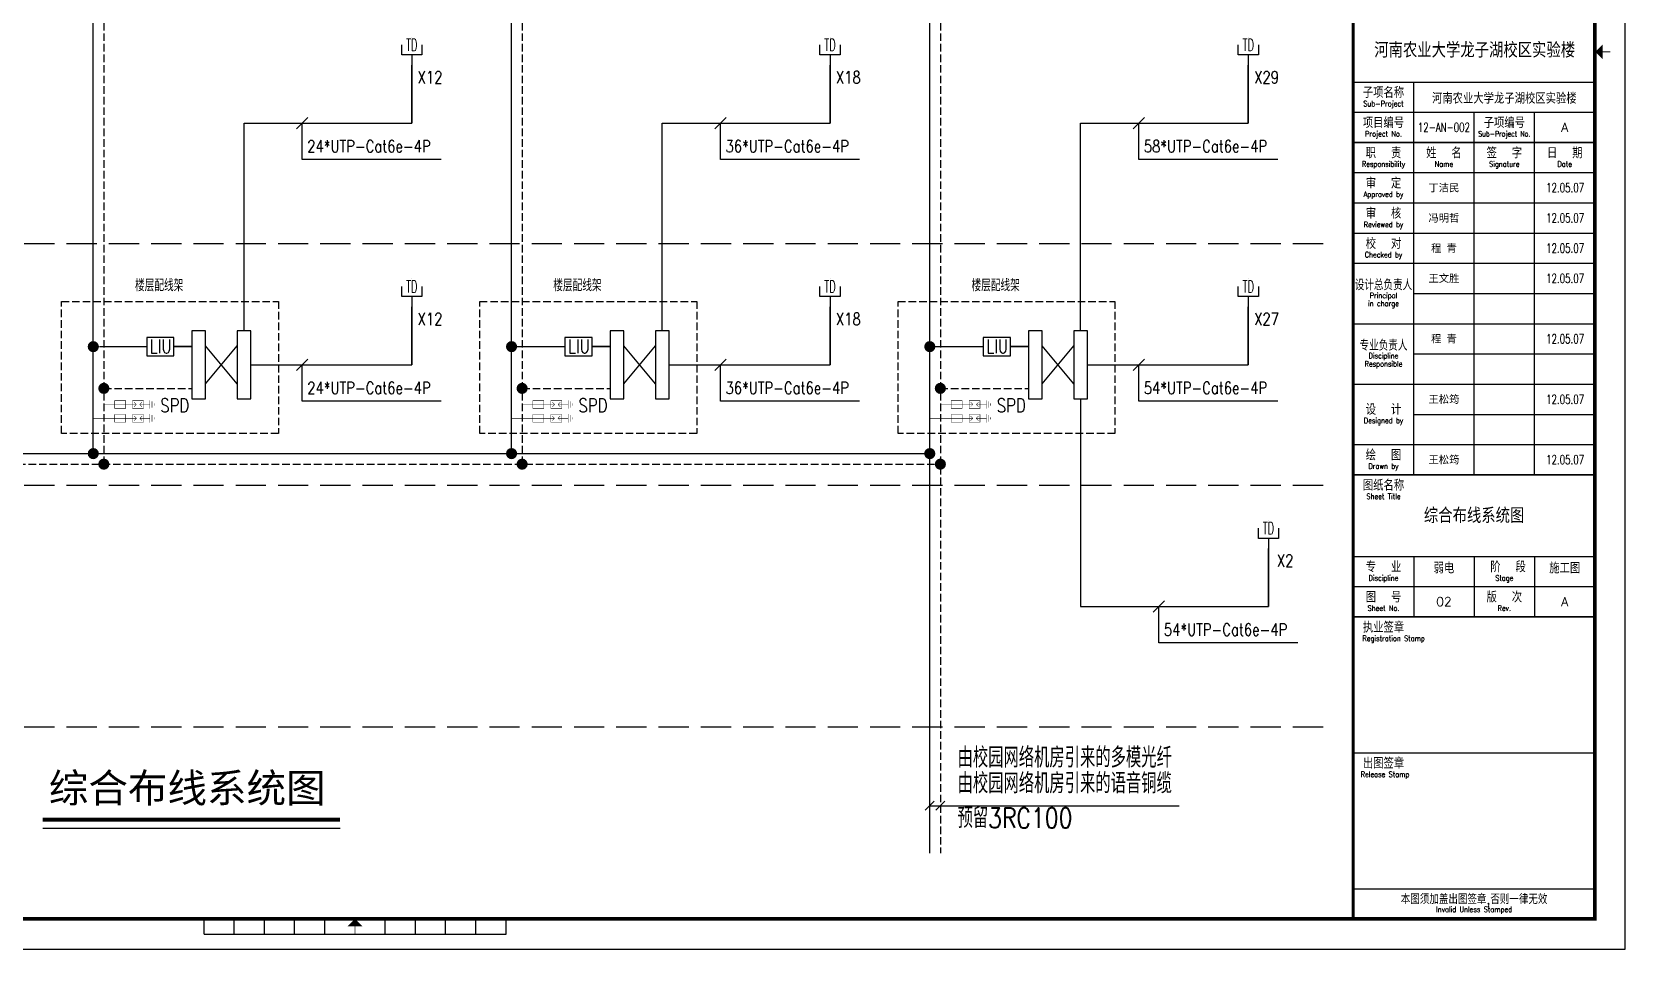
# Model space of a CAD drawing. Extents: x 913510 to 997610, y -270398 to 254224.
# Drawn here: x 944861 to 997610, y 54597 to 84957 of the extents above; entities that cross this region are included whole.
import ezdxf
from ezdxf.enums import TextEntityAlignment as Align

# ---------------------------------------------------------------- set-up
doc = ezdxf.new("R2010")
doc.units = 0
doc.header["$LTSCALE"] = 1000
doc.header["$MEASUREMENT"] = 0
doc.linetypes.add('DASH', pattern=[0.35, 0.25, -0.1])
for name, color, linetype in [('00-EQUIP', 3, 'Continuous'), ('00-WIRE-4', 6, 'Continuous'), ('ELEMENT', 3, 'Continuous'), ('EQUIP-箱柜', 3, 'Continuous'), ('SM', 2, 'Continuous'), ('图框', 139, 'Continuous'), ('电气-文字', 4, 'Continuous'), ('电气-设备标注', 4, 'Continuous'), ('电气说明', 2, 'Continuous'), ('线路', 6, 'Continuous')]:
    doc.layers.add(name, color=color, linetype=linetype)
doc.styles.add('-宋体', font='', dxfattribs={"width": 0.8})
doc.styles.add('_COMPLEX', font='COMPLEX.shx', dxfattribs={"width": 0.5})
doc.styles.add('cyq', font='SIMPLEX.shx', dxfattribs={"width": 0.7, "height": 300, "bigfont": 'china3.shx'})
doc.styles.get("Standard").update_dxf_attribs({"font": 'simhei.ttf'})
doc.styles.add('TKZ1_tjhts.shx', font='tjromant.shx', dxfattribs={"bigfont": 'tjhts.shx'})
doc.styles.add('TKZ2_tjkts.shx', font='tjromant.shx', dxfattribs={"bigfont": 'tjkts.shx'})
doc.styles.add('车', font='simhei.ttf')
doc.styles.get('-宋体').set_extended_font_data('SimSun')

# ---------------------------------------------------------------- blocks, each defined once
blk = doc.blocks.new('_LINKPT1')
at = {"color": 0}
blk.add_line((0, 0), (0, 0), dxfattribs=at)
blk = doc.blocks.new('IO37IMB6')
for p, q in [((-0.5, 0.499), (-0.5, 0.999)), ((0.5, 0.999), (0.5, 0.499)), ((0.5, 0.499), (-0.5, 0.499)), ((0, 0.5), (0, 0))]:
    blk.add_line(p, q)
at = {"xscale": 0.002, "yscale": 0.002, "zscale": 0.002}
for p in [(0, 1.384), (-0.5, 0.499), (0, 0), (0.5, 0.499)]:
    blk.add_blockref('_LINKPT1', p, dxfattribs=at)
at = {"style": '_COMPLEX', "width": 0.6, "flags": 8}
blk.add_attdef('$TEXT$', text='', height=0.6, dxfattribs=at).set_placement((0, 1), align=Align.MIDDLE_CENTER)
at = {"flags": 9}
blk.add_attdef('A', (0, 0), '', height=0.00002, dxfattribs=at)
blk = doc.blocks.new('$element$00000390')
at = {"const_width": 0.0233}
for points in [[(0, 0), (0, -0.375)], [(-0.25, -0.375), (0.25, -0.375)], [(-0.188, -0.5), (0.188, -0.5)], [(-0.062, -0.625), (0.062, -0.625)]]:
    blk.add_lwpolyline(points, dxfattribs=at)
at = {"flags": 9}
blk.add_attdef('S', (0, 0), '', height=0.00000667, dxfattribs=at)
blk = doc.blocks.new('TJAD_TK_A1')
at = {"color": 0}
for p, q in [((1251.38, 643.45), (1331.38, 643.45)), ((1271.38, 513.45), (1271.38, 643.45)), ((1251.38, 633.45), (1331.38, 633.45)), ((1291.38, 513.45), (1291.38, 633.45)), ((1311.38, 513.45), (1311.38, 633.45)), ((1251.38, 613.45), (1331.38, 613.45)), ((1251.38, 603.45), (1331.38, 603.45)), ((1251.38, 593.45), (1331.38, 593.45)), ((1251.38, 583.45), (1331.38, 583.45)), ((1271.38, 573.45), (1331.38, 573.45)), ((1251.38, 563.45), (1331.38, 563.45)), ((1271.38, 553.45), (1331.38, 553.45)), ((1251.38, 543.45), (1331.38, 543.45)), ((1271.38, 533.45), (1331.38, 533.45)), ((1251.38, 523.45), (1331.38, 523.45)), ((1251.38, 486.45), (1331.38, 486.45)), ((1271.38, 486.45), (1271.38, 466.45)), ((1291.38, 486.45), (1291.38, 466.45)), ((1311.38, 486.45), (1311.38, 466.45)), ((1251.38, 476.45), (1331.38, 476.45)), ((1251.38, 421.45), (1331.38, 421.45)), ((1251.38, 376.45), (1331.38, 376.45))]:
    blk.add_line(p, q, dxfattribs=at)
for points, const_width in [([(1251.38, 940.45), (1251.38, 366.45)], 1), ([(1251.38, 623.45), (1331.38, 623.45)], 0.6), ([(1251.38, 513.45), (1331.38, 513.45)], 0.6), ([(1251.38, 466.45), (1331.38, 466.45)], 0.6)]:
    blk.add_lwpolyline(points, dxfattribs=dict(at, const_width=const_width))
at = {"layer": '图框', "color": 0}
for p, q in [((1341.38, 356.45), (1341.38, 950.45)), ((870.88, 361.45), (870.88, 366.45)), ((880.88, 361.45), (880.88, 366.45)), ((890.88, 361.45), (890.88, 366.45)), ((900.88, 361.45), (900.88, 366.45)), ((910.88, 361.45), (910.88, 366.45)), ((930.88, 361.45), (930.88, 366.45)), ((940.88, 361.45), (940.88, 366.45)), ((950.88, 361.45), (950.88, 366.45)), ((960.88, 361.45), (960.88, 366.45)), ((970.88, 361.45), (970.88, 366.45)), ((870.88, 361.45), (970.88, 361.45)), ((500.38, 356.45), (1341.38, 356.45))]:
    blk.add_line(p, q, dxfattribs=at)
at = {"layer": '图框', "color": 0, "const_width": 1.2}
blk.add_lwpolyline([(1331.38, 940.45), (525.38, 940.45), (525.38, 366.45), (1331.38, 366.45)], close=True, dxfattribs=at)
at = {"layer": '图框', "color": 0, "const_width": 0.3}
for points in [[(1333.99, 653.45), (1336.49, 653.45)], [(920.88, 363.95), (920.88, 361.45)]]:
    blk.add_lwpolyline(points, dxfattribs=at)
at = {"layer": '图框', "color": 0}
for points in [[(1333.99, 650.95), (1333.99, 655.95), (1331.49, 653.45)], [(918.38, 363.95), (923.38, 363.95), (920.88, 366.45)]]:
    blk.add_solid(points, dxfattribs=at)
at = {"color": 0, "style": 'TKZ2_tjkts.shx'}
for s, height, p in [('子项名称', 3.6, (1261.38, 640)), ('项目编号', 3.6, (1261.38, 630)), ('职  责', 3.6, (1261.38, 620)), ('姓  名', 3.6, (1281.38, 620)), ('签  字', 3.6, (1301.38, 620)), ('日  期', 3.6, (1321.38, 620)), ('审  定', 3.6, (1261.38, 610)), ('审  核', 3.6, (1261.38, 600)), ('校  对', 3.6, (1261.38, 590)), ('设  计', 3.6, (1261.38, 535.1)), ('绘  图', 3.6, (1261.38, 520)), ('图纸名称', 3.6, (1261.38, 510)), ('专  业', 3.6, (1261.38, 483)), (' 阶  段', 3.6, (1301.38, 483)), ('图  号', 3.6, (1261.38, 473)), ('版  次', 3.6, (1301.38, 473)), ('执业签章', 3.6, (1261.38, 463)), ('出图签章', 3.6, (1261.38, 418)), ('本图须加盖出图签章,否则一律无效', 3, (1291.38, 372.88))]:
    blk.add_text(s, height=height, dxfattribs=at).set_placement(p, align=Align.MIDDLE_CENTER)
at = {"color": 0, "style": 'TKZ2_tjkts.shx', "width": 0.8}
for s, height, p in [('Sub-Project', 1.8, (1261.38, 636.3)), ('Project No.', 1.8, (1261.38, 626.3)), ('Responsibility', 1.8, (1261.38, 616.3)), ('Name', 1.8, (1281.38, 616.3)), ('Signature', 1.8, (1301.38, 616.3)), ('Date', 1.8, (1321.38, 616.3)), ('Approved by', 1.8, (1261.38, 606.3)), ('Reviewed by', 1.8, (1261.38, 596.3)), ('Checked by', 1.8, (1261.38, 586.3)), ('设计总负责人', 3.6, (1261.38, 576.33)), ('in charge', 1.8, (1261.38, 570.15)), ('Principal', 1.8, (1261.38, 572.8)), ('专业负责人', 3.6, (1261.38, 556.33)), ('Responsible', 1.8, (1261.38, 550.15)), ('Discipline', 1.8, (1261.38, 552.87)), ('Designed by', 1.8, (1261.38, 531.4)), ('Drawn by', 1.8, (1261.38, 516.3)), ('Sheet Title', 1.8, (1261.38, 506.3)), ('Discipline', 1.8, (1261.38, 479.3)), ('Stage', 1.8, (1301.38, 479.3)), ('Sheet No.', 1.8, (1261.38, 469.3)), ('Rev.', 1.8, (1301.38, 469.3)), ('Registration Stamp', 1.8, (1264.74, 459.3)), ('Release Stamp', 1.8, (1261.89, 414.3)), ('Invalid Unless Stamped', 1.8, (1291.38, 369.62))]:
    blk.add_text(s, height=height, dxfattribs=at).set_placement(p, align=Align.MIDDLE_CENTER)
at = {"layer": '图框', "color": 0}
for s, height, style, p in [('河南农业大学龙子湖校区实验楼', 5, 'TKZ1_tjhts.shx', (1291.57, 654.02)), ('河南农业大学龙子湖校区实验楼', 3.6, 'TKZ1_tjhts.shx', (1301.38, 638.06)), ('子项编号', 3.6, 'TKZ2_tjkts.shx', (1301.38, 630)), ('A', 3, 'TKZ1_tjhts.shx', (1321.38, 628.45)), ('丁洁民', 2.5, '车', (1281.38, 608.45)), ('冯明哲', 2.5, '车', (1281.38, 598.45)), ('程 青', 2.5, '车', (1281.38, 588.45)), ('王文胜', 2.5, '车', (1281.38, 578.45)), ('程 青', 2.5, '车', (1281.38, 558.45)), ('王松筠', 2.5, '车', (1281.38, 538.45)), ('王松筠', 2.5, '车', (1281.38, 518.45)), ('弱电', 3.6, 'TKZ1_tjhts.shx', (1281.38, 482.61)), ('施工图', 3.6, 'TKZ1_tjhts.shx', (1321.38, 482.61)), ('A', 3, 'TKZ1_tjhts.shx', (1321.38, 471.45))]:
    blk.add_text(s, height=height, dxfattribs=dict(at, style=style)).set_placement(p, align=Align.MIDDLE_CENTER)
at = {"layer": '图框', "color": 0, "width": 0.7}
for s, height, style, p in [('12-AN-002', 3, 'TKZ1_tjhts.shx', (1281.38, 628.45)), ('Sub-Project No.', 1.8, 'TKZ2_tjkts.shx', (1301.38, 626.3)), ('12.05.07', 3, 'TKZ1_tjhts.shx', (1321.51, 608.45)), ('12.05.07', 3, 'TKZ1_tjhts.shx', (1321.51, 598.45)), ('12.05.07', 3, 'TKZ1_tjhts.shx', (1321.51, 588.45)), ('12.05.07', 3, 'TKZ1_tjhts.shx', (1321.51, 578.45)), ('12.05.07', 3, 'TKZ1_tjhts.shx', (1321.51, 558.45)), ('12.05.07', 3, 'TKZ1_tjhts.shx', (1321.51, 538.45)), ('12.05.07', 3, 'TKZ1_tjhts.shx', (1321.51, 518.45))]:
    blk.add_text(s, height=height, dxfattribs=dict(at, style=style)).set_placement(p, align=Align.MIDDLE_CENTER)

msp = doc.modelspace()

# ---------------------------------------------------------------- hatches: boundary and pattern name
at = {"layer": '00-WIRE-4'}
h = msp.add_hatch(color=3, dxfattribs=at)
edge = h.paths.add_edge_path()
edge.add_arc((946894, 74538), 185, 0, 360)
h = msp.add_hatch(color=3, dxfattribs=at)
edge = h.paths.add_edge_path()
edge.add_arc((960742, 74538), 185, 0, 360)
h = msp.add_hatch(color=3, dxfattribs=at)
edge = h.paths.add_edge_path()
edge.add_arc((974589, 74538), 185, 0, 360)
h = msp.add_hatch(color=3, dxfattribs=at)
edge = h.paths.add_edge_path()
edge.add_arc((947244, 73157), 185, 0, 360)
h = msp.add_hatch(color=3, dxfattribs=at)
edge = h.paths.add_edge_path()
edge.add_arc((961092, 73157), 185, 0, 360)
h = msp.add_hatch(color=3, dxfattribs=at)
edge = h.paths.add_edge_path()
edge.add_arc((974939, 73157), 185, 0, 360)
h = msp.add_hatch(color=3, dxfattribs=at)
edge = h.paths.add_edge_path()
edge.add_arc((946894, 70998), 185, 0, 360)
h = msp.add_hatch(color=3, dxfattribs=at)
edge = h.paths.add_edge_path()
edge.add_arc((947244, 70648), 185, 0, 360)
h = msp.add_hatch(color=3, dxfattribs=at)
edge = h.paths.add_edge_path()
edge.add_arc((960742, 70998), 185, 0, 360)
h = msp.add_hatch(color=3, dxfattribs=at)
edge = h.paths.add_edge_path()
edge.add_arc((961092, 70648), 185, 0, 360)
h = msp.add_hatch(color=3, dxfattribs=at)
edge = h.paths.add_edge_path()
edge.add_arc((974589, 70998), 185, 0, 360)
h = msp.add_hatch(color=3, dxfattribs=at)
edge = h.paths.add_edge_path()
edge.add_arc((974939, 70648), 185, 0, 360)

# ---------------------------------------------------------------- linework, layer by layer
for p, q in [((946894, 70998, 132), (946894, 98538, 132)), ((960742, 70998, 132), (960742, 98538, 132)), ((974589, 57772, 132), (974589, 98538, 132)), ((957439, 83860, 132), (957439, 81938, 132)), ((957439, 81938, 132), (957439, 83860, 132)), ((971287, 83860, 132), (971287, 81938, 132)), ((971287, 81938, 132), (971287, 83860, 132)), ((985134, 83860, 132), (985134, 81938, 132)), ((985134, 81938, 132), (985134, 83860, 132)), ((951887, 81938, 132), (957439, 81938, 132)), ((951887, 75063, 132), (951887, 81938, 132)), ((965734, 81938, 132), (971287, 81938, 132)), ((965734, 75063, 132), (965734, 81938, 132)), ((979581, 81938, 132), (985134, 81938, 132)), ((979581, 75063, 132), (979581, 81938, 132)), ((957439, 75860, 132), (957439, 73938, 132)), ((957439, 73938, 132), (957439, 75860, 132)), ((971287, 75860, 132), (971287, 73938, 132)), ((971287, 73938, 132), (971287, 75860, 132)), ((985134, 75860, 132), (985134, 73938, 132)), ((985134, 73938, 132), (985134, 75860, 132)), ((947118, 74538, 132), (948662, 74538, 132)), ((949562, 74538, 132), (950162, 74538, 132)), ((950162, 74538, 132), (949562, 74538, 132)), ((960965, 74538, 132), (962509, 74538, 132)), ((963409, 74538, 132), (964009, 74538, 132)), ((964009, 74538, 132), (963409, 74538, 132)), ((974812, 74538, 132), (976356, 74538, 132)), ((977256, 74538, 132), (977856, 74538, 132)), ((977856, 74538, 132), (977256, 74538, 132)), ((952112, 73938, 132), (957439, 73938, 132)), ((965959, 73938, 132), (971287, 73938, 132)), ((979806, 73938, 132), (985134, 73938, 132)), ((979581, 72813, 132), (979581, 65938, 132)), ((919200, 70998, 132), (974589, 70998, 132)), ((985801, 67860, 132), (985801, 65938, 132)), ((985801, 65938, 132), (985801, 67860, 132)), ((979581, 65938, 132), (985801, 65938, 132))]:
    msp.add_line(p, q, dxfattribs=at)
at = {"layer": '00-WIRE-4', "linetype": 'DASH'}
for p, q in [((947244, 97157, 132), (947244, 70648, 132)), ((961092, 97157, 132), (961092, 70648, 132)), ((974939, 97157, 132), (974939, 57772, 132)), ((946894, 74538, 132), (947105, 74538, 132)), ((960742, 74538, 132), (960952, 74538, 132)), ((974589, 74538, 132), (974800, 74538, 132)), ((947244, 73157, 132), (950162, 73157, 132)), ((961092, 73157, 132), (964009, 73157, 132)), ((974939, 73157, 132), (977856, 73157, 132)), ((919550, 70648, 132), (974939, 70648, 132))]:
    msp.add_line(p, q, dxfattribs=at)
at = {"layer": '00-WIRE-4', "color": 1, "linetype": 'DASH', "elevation": 132}
for points in [[(945843, 76037), (953023, 76037), (953023, 71665), (945843, 71665)], [(959690, 76037), (966871, 76037), (966871, 71665), (959690, 71665)], [(973537, 76037), (980718, 76037), (980718, 71665), (973537, 71665)]]:
    msp.add_lwpolyline(points, close=True, dxfattribs=at)
at = {"layer": 'ELEMENT', "const_width": 15, "elevation": 132}
for points in [[(948321, 72624), (947244, 72624), (947244, 72624)], [(948321, 72624), (948245, 72699)], [(948321, 72624), (948245, 72548)], [(948432, 72624), (948508, 72699)], [(948558, 72624), (948432, 72624)], [(948432, 72624), (948508, 72548)], [(962168, 72624), (961092, 72624), (961092, 72624)], [(962168, 72624), (962092, 72699)], [(962168, 72624), (962092, 72548)], [(962279, 72624), (962355, 72699)], [(962405, 72624), (962279, 72624)], [(962279, 72624), (962355, 72548)], [(976015, 72624), (974939, 72624), (974939, 72624)], [(976015, 72624), (975939, 72699)], [(976015, 72624), (975939, 72548)], [(976126, 72624), (976202, 72699)], [(976252, 72624), (976126, 72624)], [(976126, 72624), (976202, 72548)], [(948321, 72166), (946894, 72166), (946894, 72166)], [(948321, 72166), (948245, 72242)], [(948321, 72166), (948245, 72090)], [(948432, 72166), (948508, 72242)], [(948558, 72166), (948432, 72166)], [(948432, 72166), (948508, 72090)], [(962168, 72166), (960742, 72166), (960742, 72166)], [(962168, 72166), (962092, 72242)], [(962168, 72166), (962092, 72090)], [(962279, 72166), (962355, 72242)], [(962405, 72166), (962279, 72166)], [(962279, 72166), (962355, 72090)], [(976015, 72166), (974589, 72166), (974589, 72166)], [(976015, 72166), (975939, 72242)], [(976015, 72166), (975939, 72090)], [(976126, 72166), (976202, 72242)], [(976252, 72166), (976126, 72166)], [(976126, 72166), (976202, 72090)]]:
    msp.add_lwpolyline(points, dxfattribs=at)
for points in [[(947602, 72495), (947602, 72752), (947965, 72752), (947965, 72495)], [(947602, 72038), (947602, 72294), (947965, 72294), (947965, 72038)], [(948195, 72495), (948195, 72752), (948558, 72752), (948558, 72495)], [(948195, 72038), (948195, 72294), (948558, 72294), (948558, 72038)], [(961449, 72495), (961449, 72752), (961812, 72752), (961812, 72495)], [(961449, 72038), (961449, 72294), (961812, 72294), (961812, 72038)], [(962042, 72495), (962042, 72752), (962405, 72752), (962405, 72495)], [(962042, 72038), (962042, 72294), (962405, 72294), (962405, 72038)], [(975296, 72495), (975296, 72752), (975659, 72752), (975659, 72495)], [(975296, 72038), (975296, 72294), (975659, 72294), (975659, 72038)], [(975889, 72495), (975889, 72752), (976252, 72752), (976252, 72495)], [(975889, 72038), (975889, 72294), (976252, 72294), (976252, 72038)]]:
    msp.add_lwpolyline(points, close=True, dxfattribs=at)
at = {"layer": 'EQUIP-箱柜'}
for p, q in [((951662, 73312, 132), (950612, 74564, 132)), ((950612, 73312, 132), (951662, 74564, 132)), ((965509, 73312, 132), (964459, 74564, 132)), ((964459, 73312, 132), (965509, 74564, 132)), ((979356, 73312, 132), (978306, 74564, 132)), ((978306, 73312, 132), (979356, 74564, 132))]:
    msp.add_line(p, q, dxfattribs=at)
at = {"layer": 'EQUIP-箱柜', "elevation": 132}
for points in [[(950162, 72813), (950612, 72813), (950612, 75063), (950162, 75063)], [(951662, 72813), (952112, 72813), (952112, 75063), (951662, 75063)], [(964009, 72813), (964459, 72813), (964459, 75063), (964009, 75063)], [(965509, 72813), (965959, 72813), (965959, 75063), (965509, 75063)], [(977856, 72813), (978306, 72813), (978306, 75063), (977856, 75063)], [(979356, 72813), (979806, 72813), (979806, 75063), (979356, 75063)], [(948662, 74238), (949562, 74238), (949562, 74838), (948662, 74838)], [(962509, 74238), (963409, 74238), (963409, 74838), (962509, 74838)], [(976356, 74238), (977256, 74238), (977256, 74838), (976356, 74838)]]:
    msp.add_lwpolyline(points, close=True, dxfattribs=at)
at = {"layer": '电气-文字'}
for p, q in [((974739, 59494, 132), (974439, 59194, 132)), ((974589, 59344, 132), (982845, 59344, 132)), ((975089, 59494, 132), (974789, 59194, 132))]:
    msp.add_line(p, q, dxfattribs=at)
at = {"layer": '电气-设备标注'}
for p, q in [((953626, 81752, 132), (953998, 82124, 132)), ((953812, 80731, 132), (953812, 81938, 132)), ((967474, 81752, 132), (967845, 82124, 132)), ((967659, 80731, 132), (967659, 81938, 132)), ((981321, 81752, 132), (981692, 82124, 132)), ((981506, 80731, 132), (981506, 81938, 132)), ((958413, 80731, 132), (953812, 80731, 132)), ((972260, 80731, 132), (967659, 80731, 132)), ((986107, 80731, 132), (981506, 80731, 132)), ((953626, 73752, 132), (953998, 74124, 132)), ((953812, 72731, 132), (953812, 73938, 132)), ((967474, 73752, 132), (967845, 74124, 132)), ((967659, 72731, 132), (967659, 73938, 132)), ((981321, 73752, 132), (981692, 74124, 132)), ((981506, 72731, 132), (981506, 73938, 132)), ((958413, 72731, 132), (953812, 72731, 132)), ((972260, 72731, 132), (967659, 72731, 132)), ((986107, 72731, 132), (981506, 72731, 132)), ((981987, 65752, 132), (982359, 66124, 132)), ((982173, 64731, 132), (982173, 65938, 132)), ((986774, 64731, 132), (982173, 64731, 132))]:
    msp.add_line(p, q, dxfattribs=at)
at = {"layer": '电气说明'}
msp.add_line((945224, 58596, -897), (955067, 58596, -897), dxfattribs=at)
at = {"layer": '电气说明', "const_width": 138, "elevation": -897}
msp.add_lwpolyline([(945224, 58879), (955067, 58879)], dxfattribs=at)
at = {"layer": '线路', "color": 0, "linetype": 'DASH', "ltscale": 4}
for p, q in [((987610, 77938, 132), (916010, 77938, 132)), ((987610, 69938, 132), (916010, 69938, 132)), ((987610, 61938, 132), (916010, 61938, 132))]:
    msp.add_line(p, q, dxfattribs=at)

# ---------------------------------------------------------------- block references
at = {"layer": '00-EQUIP', "xscale": 666.6666666666666, "yscale": 666.6666666666666, "zscale": 666.6666666666666}
for p in [(957439, 83860, 264), (971287, 83860, 264), (985134, 83860, 264), (957439, 75860, 396), (971287, 75860, 396), (985134, 75860, 396), (985801, 67860, 264)]:
    msp.add_blockref('IO37IMB6', p, dxfattribs=at).add_auto_attribs({'$TEXT$': 'TD'})
at = {"layer": 'ELEMENT', "xscale": 562.5, "yscale": 562.5, "zscale": 562.5, "rotation": 90}
for p in [(948558, 72624, 132), (948558, 72166, 132), (962405, 72624, 132), (962405, 72166, 132), (976252, 72624, 132), (976252, 72166, 132)]:
    msp.add_blockref('$element$00000390', p, dxfattribs=at)
at = {"layer": '图框', "xscale": 100, "yscale": 100, "zscale": 100}
msp.add_blockref('TJAD_TK_A1', (863472, 18952), dxfattribs=at)

# ---------------------------------------------------------------- texts
at = {"layer": 'SM', "style": '-宋体'}
msp.add_text('综合布线系统图', height=960, dxfattribs=at).set_placement((945421, 59450, -897))
at = {"layer": '图框', "style": 'TKZ1_tjhts.shx'}
for s, height, p in [('综合布线系统图', 500, (992610, 68947)), ('02', 300, (991610, 66097))]:
    msp.add_text(s, height=height, dxfattribs=at).set_placement(p, align=Align.MIDDLE_CENTER)
at = {"layer": '电气-文字', "style": 'cyq', "width": 0.8}
for s, height, p in [('X12', 400, (957632, 83253, 132)), ('X18', 400, (971479, 83253, 132)), ('X29', 400, (985327, 83253, 132)), ('24*UTP-Cat6e-4P', 400, (953979, 80971, 132)), ('36*UTP-Cat6e-4P', 400, (967827, 80971, 132)), ('58*UTP-Cat6e-4P', 400, (981674, 80971, 132)), ('楼层配线架', 400, (948276, 76370, 132)), ('楼层配线架', 400, (962123, 76370, 132)), ('楼层配线架', 400, (975970, 76370, 132)), ('X12', 400, (957632, 75253, 132)), ('X18', 400, (971479, 75253, 132)), ('X27', 400, (985327, 75253, 132)), ('LIU', 450, (948762, 74325, 132)), ('LIU', 450, (962610, 74325, 132)), ('LIU', 450, (976457, 74325, 132)), ('24*UTP-Cat6e-4P', 400, (953979, 72971, 132)), ('36*UTP-Cat6e-4P', 400, (967827, 72971, 132)), ('54*UTP-Cat6e-4P', 400, (981674, 72971, 132)), ('X2', 400, (986080, 67253, 132)), ('54*UTP-Cat6e-4P', 400, (982340, 64971, 132))]:
    msp.add_text(s, height=height, dxfattribs=at).set_placement(p)
for s, height, p in [('SPD', 450, (949113, 72232, 132)), ('SPD', 450, (962960, 72232, 132)), ('SPD', 450, (976807, 72232, 132)), ('由校园网络机房引来的多模光纤', 666.67, (975509, 60406)), ('由校园网络机房引来的语音铜缆', 666.67, (975509, 59553)), ('预留3RC100', 666.7, (975509, 58407))]:
    msp.add_text(s, height=height, dxfattribs=at).set_placement(p, align=Align.BOTTOM_LEFT)

doc.saveas('drawing.dxf')
